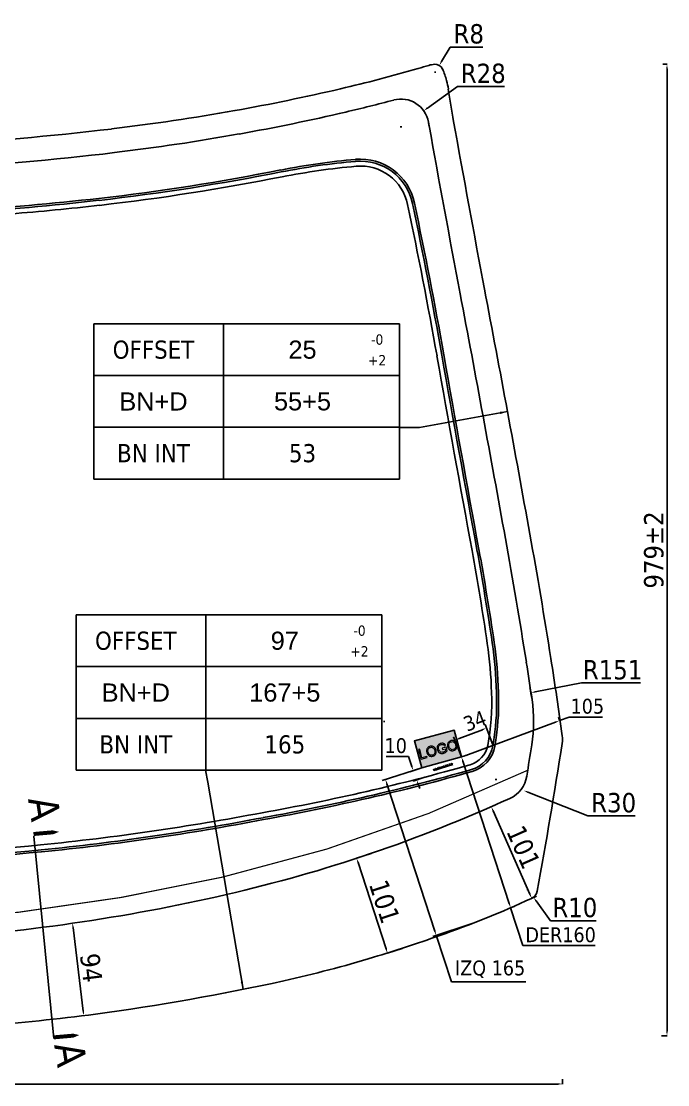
# Model space of a CAD drawing. Header units: millimetres. Extents: x 25 to 16470, y 343 to 6096.
# Drawn here: x 15759 to 16410, y 983 to 2054 of the extents above; entities that cross this region are included whole.
import ezdxf
from ezdxf.enums import TextEntityAlignment as Align

# ---------------------------------------------------------------- set-up
doc = ezdxf.new("R2010")
doc.units = ezdxf.units.MM
doc.layers.add('DIM10', color=7, linetype='Continuous')
doc.styles.add('1', font='tahoma.ttf')
doc.styles.add('TECHNIC', font='tahoma.ttf')
doc.styles.add('USER1', font='arial.ttf', dxfattribs={"width": 0.75})
doc.dimstyles.new('DIM10', dxfattribs={"dimscale": 7.5, "dimtxt": 2.5, "dimasz": 1, "dimexe": 0, "dimexo": 0, "dimgap": 0.4, "dimtad": 1, "dimtoh": 1, "dimdec": 0, "dimzin": 0, "dimdsep": 46, "dimtxsty": 'TECHNIC', "dimcen": 0.1, "dimdle": 1.25, "dimclre": 7, "dimclrt": 7, "dimazin": 0, "dimtfac": 2, "dimtdec": 0, "dimtofl": 0, "dimtmove": 0, "dimatfit": 3, "dimfxl": 1, "dimtvp": 1.5, "dimtolj": 1, "dimtzin": 0, "dimarcsym": 0})

# ---------------------------------------------------------------- blocks, each defined once
blk = doc.blocks.new('*D203')
at = {"layer": 'Defpoints', "color": 0, "transparency": 16777216}
for p in [(16404.6, 2010.7), (16408.9, 2010.7), (16403.5, 1032.2)]:
    blk.add_point(p, dxfattribs=at)
at = {"layer": 'DIM10', "color": 7, "lineweight": -2, "transparency": 16777216}
for p, q in [((16404.6, 2010.7), (16408.9, 2010.7)), ((16403.5, 1032.2), (16408.9, 1032.2))]:
    blk.add_line(p, q, dxfattribs=at)
at = {"layer": 'DIM10', "color": 0, "lineweight": -2, "transparency": 16777216}
blk.add_line((16408.9, 1036.7), (16408.9, 2006.2), dxfattribs=at)
at = {"layer": 'DIM10', "color": 0, "transparency": 16777216}
for points in [[(16408.1, 2006.2), (16409.6, 2006.2), (16408.9, 2010.7)], [(16408.1, 1036.7), (16409.6, 1036.7), (16408.9, 1032.2)]]:
    blk.add_solid(points, dxfattribs=at)
at = {"layer": 'DIM10', "color": 7, "transparency": 16777216, "insert": (16395.7, 1521.5), "char_height": 19.5, "attachment_point": 5, "rotation": 90, "style": 'TECHNIC'}
blk.add_mtext('\\A1;979±2', dxfattribs=at)
blk = doc.blocks.new('*D204')
at = {"layer": 'Defpoints', "color": 0, "transparency": 16777216}
for p in [(14660.2, 988.7), (16303.7, 988.5), (16303.7, 983.6)]:
    blk.add_point(p, dxfattribs=at)
at = {"layer": 'DIM10', "color": 7, "lineweight": -2, "transparency": 16777216}
for p, q in [((14660.2, 988.7), (14660.2, 983.6)), ((16303.7, 988.5), (16303.7, 983.6))]:
    blk.add_line(p, q, dxfattribs=at)
at = {"layer": 'DIM10', "color": 0, "lineweight": -2, "transparency": 16777216}
blk.add_line((14664.7, 983.6), (16299.2, 983.6), dxfattribs=at)
at = {"layer": 'DIM10', "color": 0, "transparency": 16777216}
for points in [[(14664.7, 984.4), (14664.7, 982.9), (14660.2, 983.6)], [(16299.2, 984.4), (16299.2, 982.9), (16303.7, 983.6)]]:
    blk.add_solid(points, dxfattribs=at)
at = {"layer": 'DIM10', "color": 7, "transparency": 16777216, "insert": (15481.9, 996.8), "char_height": 19.5, "attachment_point": 5, "style": 'TECHNIC'}
blk.add_mtext('\\A1;1643±2', dxfattribs=at)
blk = doc.blocks.new('*D206')
at = {"layer": 'Defpoints', "color": 0, "transparency": 16777216}
for p in [(15810.4, 1145.6), (15821.7, 1052.4), (15821.7, 1052.4)]:
    blk.add_point(p, dxfattribs=at)
at = {"layer": 'DIM10', "color": 0, "lineweight": -2, "transparency": 16777216}
blk.add_line((15811, 1141.1), (15821.1, 1056.9), dxfattribs=at)
at = {"layer": 'DIM10', "color": 0, "transparency": 16777216}
for points in [[(15811.7, 1141.2), (15810.2, 1141), (15810.4, 1145.6)], [(15821.9, 1057), (15820.4, 1056.8), (15821.7, 1052.4)]]:
    blk.add_solid(points, dxfattribs=at)
at = {"layer": 'DIM10', "color": 7, "transparency": 16777216, "insert": (15829.1, 1100.6), "char_height": 19.5, "attachment_point": 5, "rotation": 276.882, "style": 'TECHNIC'}
blk.add_mtext('\\A1;94', dxfattribs=at)
blk = doc.blocks.new('*D207')
at = {"layer": 'Defpoints', "color": 0, "transparency": 16777216}
for p in [(16111.2, 1215.9), (16127.5, 1115.4), (16142.3, 1120.2)]:
    blk.add_point(p, dxfattribs=at)
at = {"layer": 'DIM10', "color": 7, "lineweight": -2, "transparency": 16777216}
for p, q in [((16111.2, 1215.9), (16096.4, 1211.1)), ((16142.3, 1120.2), (16127.5, 1115.4))]:
    blk.add_line(p, q, dxfattribs=at)
at = {"layer": 'DIM10', "color": 0, "lineweight": -2, "transparency": 16777216}
blk.add_line((16097.8, 1206.8), (16126.1, 1119.7), dxfattribs=at)
at = {"layer": 'DIM10', "color": 0, "transparency": 16777216}
for points in [[(16098.5, 1207), (16097.1, 1206.5), (16096.4, 1211.1)], [(16126.8, 1119.9), (16125.4, 1119.5), (16127.5, 1115.4)]]:
    blk.add_solid(points, dxfattribs=at)
at = {"layer": 'DIM10', "color": 7, "transparency": 16777216, "insert": (16124.4, 1167.3), "char_height": 19.5, "attachment_point": 5, "rotation": 288.0076, "style": 'TECHNIC'}
blk.add_mtext('\\A1;101', dxfattribs=at)
blk = doc.blocks.new('*D208')
at = {"layer": 'Defpoints', "color": 0, "transparency": 16777216}
for p in [(16232, 1262.9), (16232, 1262.9), (16272.6, 1170.6)]:
    blk.add_point(p, dxfattribs=at)
at = {"layer": 'DIM10', "color": 7, "lineweight": -2, "transparency": 16777216}
for p, q in [((16232, 1262.9), (16236.8, 1265)), ((16272.6, 1170.6), (16277.4, 1172.8))]:
    blk.add_line(p, q, dxfattribs=at)
at = {"layer": 'DIM10', "color": 0, "lineweight": -2, "transparency": 16777216}
blk.add_line((16270.8, 1174.8), (16233.8, 1258.8), dxfattribs=at)
at = {"layer": 'DIM10', "color": 0, "transparency": 16777216}
for points in [[(16234.5, 1259.1), (16233.1, 1258.5), (16232, 1262.9)], [(16271.5, 1175.1), (16270.1, 1174.5), (16272.6, 1170.6)]]:
    blk.add_solid(points, dxfattribs=at)
at = {"layer": 'DIM10', "color": 7, "transparency": 16777216, "insert": (16264.3, 1222.1), "char_height": 19.5, "attachment_point": 5, "rotation": 293.7876, "style": 'TECHNIC'}
blk.add_mtext('\\A1;101', dxfattribs=at)
blk = doc.blocks.new('IF-TECNICA')
for p, q in [((0, 0), (50.57, 0)), ((0, 0), (0, -17.14)), ((21.43, 0), (21.43, -17.14)), ((50.57, 0), (50.57, -17.14)), ((0, -8.57), (50.57, -8.57)), ((0, -17.14), (50.57, -17.14))]:
    blk.add_line(p, q)
at = {"style": 'TECHNIC'}
for s, height, p in [('-0', 1.714, (46.88, -2.62)), ('OFFSET', 3, (9.87, -4.29)), ('+2', 1.714, (46.88, -6.03))]:
    blk.add_text(s, height=height, dxfattribs=at).set_placement(p, align=Align.MIDDLE)
for tag, p in [('OFFSET', (34.52, -4.29)), ('BN+D', (9.87, -12.86)), ('BN+D', (34.52, -12.86))]:
    blk.add_attdef(tag, text='', height=3, dxfattribs=at).set_placement(p, align=Align.MIDDLE)
blk = doc.blocks.new('*D224')
at = {"layer": 'Defpoints', "color": 0, "transparency": 16777216}
for p in [(16268.4, 1179.7), (16274.4, 1171.7)]:
    blk.add_point(p, dxfattribs=at)
at = {"layer": 'DIM10', "color": 7, "lineweight": -2, "transparency": 16777216}
for p, q in [((16267.7, 1179.7), (16269.2, 1179.7)), ((16268.4, 1179), (16268.4, 1180.5))]:
    blk.add_line(p, q, dxfattribs=at)
at = {"layer": 'DIM10', "color": 0, "lineweight": -2, "transparency": 16777216}
for p, q in [((16291.7, 1148), (16277, 1168)), ((16337.5, 1148), (16291.7, 1148))]:
    blk.add_line(p, q, dxfattribs=at)
at = {"layer": 'DIM10', "color": 0, "transparency": 16777216}
blk.add_solid([(16277.6, 1168.5), (16276.4, 1167.6), (16274.4, 1171.7)], dxfattribs=at)
at = {"layer": 'DIM10', "color": 7, "transparency": 16777216, "insert": (16316.1, 1161.2), "char_height": 19.5, "attachment_point": 5, "style": 'TECHNIC'}
blk.add_mtext('\\A1;R10', dxfattribs=at)
blk = doc.blocks.new('*D225')
at = {"layer": 'Defpoints', "color": 0, "transparency": 16777216}
for p in [(16179.6, 2009.6), (16175.5, 2002.7)]:
    blk.add_point(p, dxfattribs=at)
at = {"layer": 'DIM10', "color": 0, "lineweight": -2, "transparency": 16777216}
for p, q in [((16190.6, 2028), (16181.9, 2013.5)), ((16223.4, 2028), (16190.6, 2028))]:
    blk.add_line(p, q, dxfattribs=at)
at = {"layer": 'DIM10', "color": 7, "lineweight": -2, "transparency": 16777216}
for p, q in [((16175.5, 2002), (16175.5, 2003.5)), ((16174.7, 2002.7), (16176.2, 2002.7))]:
    blk.add_line(p, q, dxfattribs=at)
at = {"layer": 'DIM10', "color": 0, "transparency": 16777216}
blk.add_solid([(16181.3, 2013.8), (16182.6, 2013.1), (16179.6, 2009.6)], dxfattribs=at)
at = {"layer": 'DIM10', "color": 7, "transparency": 16777216, "insert": (16209.3, 2041.2), "char_height": 19.5, "attachment_point": 5, "style": 'TECHNIC'}
blk.add_mtext('\\A1;R8', dxfattribs=at)
blk = doc.blocks.new('*D213')
at = {"layer": 'Defpoints', "color": 0, "transparency": 16777216}
for p in [(16163.9, 1963.9), (16141.1, 1947.7)]:
    blk.add_point(p, dxfattribs=at)
at = {"layer": 'DIM10', "color": 0, "lineweight": -2, "transparency": 16777216}
for p, q in [((16197.9, 1988.2), (16167.6, 1966.6)), ((16245.4, 1988.2), (16197.9, 1988.2))]:
    blk.add_line(p, q, dxfattribs=at)
at = {"layer": 'DIM10', "color": 7, "lineweight": -2, "transparency": 16777216}
for p, q in [((16140.4, 1947.7), (16141.9, 1947.7)), ((16141.1, 1946.9), (16141.1, 1948.4))]:
    blk.add_line(p, q, dxfattribs=at)
at = {"layer": 'DIM10', "color": 0, "transparency": 16777216}
blk.add_solid([(16167.1, 1967.2), (16168, 1965.9), (16163.9, 1963.9)], dxfattribs=at)
at = {"layer": 'DIM10', "color": 7, "transparency": 16777216, "insert": (16223.9, 2001.4), "char_height": 19.5, "attachment_point": 5, "style": 'TECHNIC'}
blk.add_mtext('\\A1;R28', dxfattribs=at)
blk = doc.blocks.new('*D214')
at = {"layer": 'Defpoints', "color": 0, "transparency": 16777216}
for p in [(16236.7, 1290.2), (16264.6, 1279.2)]:
    blk.add_point(p, dxfattribs=at)
at = {"layer": 'DIM10', "color": 7, "lineweight": -2, "transparency": 16777216}
for p, q in [((16236, 1290.2), (16237.5, 1290.2)), ((16236.7, 1289.5), (16236.7, 1291))]:
    blk.add_line(p, q, dxfattribs=at)
at = {"layer": 'DIM10', "color": 0, "lineweight": -2, "transparency": 16777216}
for p, q in [((16329.3, 1253.7), (16268.8, 1277.6)), ((16376.7, 1253.7), (16329.3, 1253.7))]:
    blk.add_line(p, q, dxfattribs=at)
at = {"layer": 'DIM10', "color": 0, "transparency": 16777216}
blk.add_solid([(16269.1, 1278.3), (16268.5, 1276.9), (16264.6, 1279.2)], dxfattribs=at)
at = {"layer": 'DIM10', "color": 7, "transparency": 16777216, "insert": (16355.2, 1266.8), "char_height": 19.5, "attachment_point": 5, "style": 'TECHNIC'}
blk.add_mtext('\\A1;R30', dxfattribs=at)
blk = doc.blocks.new('*D217')
at = {"layer": 'Defpoints', "color": 0, "transparency": 16777216}
for p in [(16161.9, 1302.2), (16212.9, 1145.3), (16176.5, 1133.5)]:
    blk.add_point(p, dxfattribs=at)
at = {"layer": 'DIM10', "color": 7, "lineweight": -2, "transparency": 16777216}
for p, q in [((16161.9, 1302.2), (16122, 1289.2)), ((16212.9, 1145.3), (16173, 1132.3))]:
    blk.add_line(p, q, dxfattribs=at)
at = {"layer": 'DIM10', "color": 0, "lineweight": -2, "transparency": 16777216}
for p, q in [((16126.9, 1286.1), (16175.1, 1137.7)), ((16176.5, 1133.5), (16191.8, 1086.6)), ((16191.8, 1086.6), (16266.8, 1086.6))]:
    blk.add_line(p, q, dxfattribs=at)
at = {"layer": 'DIM10', "color": 0, "transparency": 16777216}
for points in [[(16127.6, 1286.3), (16126.2, 1285.8), (16125.5, 1290.3)], [(16175.9, 1138), (16174.4, 1137.5), (16176.5, 1133.5)]]:
    blk.add_solid(points, dxfattribs=at)
at = {"layer": 'DIM10', "color": 7, "transparency": 16777216, "insert": (16230.8, 1099.2), "char_height": 15, "attachment_point": 5, "style": 'TECHNIC'}
blk.add_mtext('\\A1;IZQ 165', dxfattribs=at)
blk = doc.blocks.new('*D218')
at = {"layer": 'Defpoints', "color": 0, "transparency": 16777216}
for p in [(16202, 1313), (16251.4, 1161.2), (16251.4, 1161.1)]:
    blk.add_point(p, dxfattribs=at)
at = {"layer": 'DIM10', "color": 7, "lineweight": -2, "transparency": 16777216}
for p, q in [((16202, 1313), (16205.5, 1314.2)), ((16251.4, 1161.1), (16255, 1162.3))]:
    blk.add_line(p, q, dxfattribs=at)
at = {"layer": 'DIM10', "color": 0, "lineweight": -2, "transparency": 16777216}
for p, q in [((16203.4, 1308.7), (16250, 1165.4)), ((16251.4, 1161.2), (16263.9, 1123)), ((16263.9, 1123), (16336.7, 1123))]:
    blk.add_line(p, q, dxfattribs=at)
at = {"layer": 'DIM10', "color": 0, "transparency": 16777216}
for points in [[(16204.1, 1309), (16202.7, 1308.5), (16202, 1313)], [(16250.8, 1165.7), (16249.3, 1165.2), (16251.4, 1161.2)]]:
    blk.add_solid(points, dxfattribs=at)
at = {"layer": 'DIM10', "color": 7, "transparency": 16777216, "insert": (16301.8, 1133.8), "char_height": 15, "attachment_point": 5, "style": 'TECHNIC'}
blk.add_mtext('\\A1;DER160', dxfattribs=at)
blk = doc.blocks.new('*D221')
at = {"layer": 'Defpoints', "color": 0, "transparency": 16777216}
for p in [(16271.8, 1377.7), (16124.1, 1348.7)]:
    blk.add_point(p, dxfattribs=at)
at = {"layer": 'DIM10', "color": 0, "lineweight": -2, "transparency": 16777216}
for p, q in [((16322.8, 1387.7), (16276.2, 1378.6)), ((16382.3, 1387.7), (16322.8, 1387.7))]:
    blk.add_line(p, q, dxfattribs=at)
at = {"layer": 'DIM10', "color": 7, "lineweight": -2, "transparency": 16777216}
for p, q in [((16123.3, 1348.7), (16124.8, 1348.7)), ((16124.1, 1348), (16124.1, 1349.5))]:
    blk.add_line(p, q, dxfattribs=at)
blk.add_arc((16124.1, 1348.7), 150.5, 8.433, 13.0919, dxfattribs=at)
at = {"layer": 'DIM10', "color": 0, "transparency": 16777216}
blk.add_solid([(16276.1, 1379.3), (16276.3, 1377.8), (16271.8, 1377.7)], dxfattribs=at)
at = {"layer": 'DIM10', "color": 7, "transparency": 16777216, "insert": (16354.1, 1400.7), "char_height": 19.5, "attachment_point": 5, "style": 'TECHNIC'}
blk.add_mtext('\\A1;R151', dxfattribs=at)
blk = doc.blocks.new('LOGO PLANO')
h = blk.add_hatch(color=256)
h.dxf.hatch_style = 1
h.paths.add_polyline_path([(41.5, 0), (0, 0), (0, 27.9), (41.5, 27.9)])
h.paths.add_polyline_path([(25, 9.4), (24.7, 9.4), (24.2, 9.5), (23.6, 9.6), (23.1, 9.9), (22.9, 10), (22.4, 10.3), (22.1, 10.7), (21.8, 11.2), (21.8, 11.2), (21.6, 11.7), (21.3, 12.8), (21.3, 13.4), (21.3, 13.8), (21.4, 14.4), (21.5, 14.9), (21.7, 15.4), (21.7, 15.5), (22, 16), (22.3, 16.4), (22.4, 16.6), (22.9, 16.9), (23.4, 17.2), (23.8, 17.3), (24.4, 17.4), (25, 17.4), (25.3, 17.4), (25.8, 17.3), (26.3, 17.2), (26.4, 17.1), (26.9, 16.8), (27.3, 16.5), (27.4, 16.3), (27.6, 15.9), (27.8, 15.3), (29, 15.6), (29, 15.7), (28.8, 16.3), (28.6, 16.8), (28.3, 17.2), (28.3, 17.3), (27.9, 17.6), (27.4, 18), (26.9, 18.2), (26.6, 18.3), (26.1, 18.5), (25.5, 18.5), (25, 18.6), (24.4, 18.5), (23.8, 18.5), (23.3, 18.3), (22.8, 18.2), (22.3, 18), (22, 17.7), (21.6, 17.4), (21.2, 17), (20.8, 16.6), (20.6, 16.1), (20.6, 16.1), (20.3, 15.5), (20.2, 15), (20.1, 14.5), (20, 13.9), (20, 13.3), (20, 12.8), (20.1, 12.2), (20.2, 11.7), (20.3, 11.2), (20.6, 10.7), (20.8, 10.3), (21.1, 9.9), (21.5, 9.5), (21.9, 9.1), (22.4, 8.9), (22.9, 8.6), (23.4, 8.5), (23.9, 8.3), (24.5, 8.2), (25.1, 8.2), (25.5, 8.2), (26.1, 8.3), (26.6, 8.4), (27.2, 8.6), (27.3, 8.6), (27.8, 8.9), (28.2, 9.1), (28.7, 9.4), (29.2, 9.8), (29.2, 13.5), (25, 13.5), (25, 12.3), (27.9, 12.3), (27.9, 10.5), (27.7, 10.3), (27.2, 10), (26.7, 9.8), (26.6, 9.7), (26.1, 9.6), (25.5, 9.4)], flags=16)
h.paths.add_polyline_path([(2.9, 18.4), (1.6, 18.4), (1.6, 8.4), (7.9, 8.4), (7.9, 9.6), (2.9, 9.6)], flags=16)
h.paths.add_polyline_path([(38.7, 9.3), (39, 9.7), (39.4, 10.2), (39.7, 10.7), (39.7, 10.7), (39.9, 11.2), (40.1, 11.7), (40.2, 12.2), (40.3, 12.8), (40.3, 13.4), (40.3, 13.9), (40.2, 14.5), (40.1, 15.1), (39.9, 15.6), (39.7, 16.1), (39.6, 16.3), (39.2, 16.8), (38.9, 17.2), (38.5, 17.6), (38, 17.9), (37.7, 18.1), (37.2, 18.3), (36.6, 18.5), (36.1, 18.5), (35.5, 18.6), (34.9, 18.5), (34.4, 18.5), (33.9, 18.3), (33.4, 18.1), (32.9, 17.9), (32.5, 17.5), (31.8, 16.9), (31.6, 16.5), (31.3, 16), (31.1, 15.6), (30.9, 15), (30.8, 14.5), (30.8, 13.9), (30.7, 13.3), (30.7, 12.9), (30.8, 12.4), (30.9, 11.8), (31.1, 11.3), (31.3, 10.8), (31.5, 10.5), (31.8, 10), (32.1, 9.6), (32.5, 9.2), (33, 8.9), (33.4, 8.7), (33.9, 8.5), (34.4, 8.3), (34.9, 8.3), (35.5, 8.2), (35.8, 8.2), (36.4, 8.3), (36.9, 8.4), (37.4, 8.6), (37.9, 8.8), (38.2, 9)], flags=16)
h.paths.add_polyline_path([(13.8, 17.4), (14, 17.4), (14.6, 17.3), (15.1, 17.2), (15.6, 16.9), (15.8, 16.8), (16.2, 16.5), (16.5, 16), (16.8, 15.5), (17, 15.1), (17.1, 14.6), (17.2, 14), (17.2, 13.4), (17.2, 12.9), (17.1, 12.3), (17, 11.7), (16.8, 11.2), (16.6, 10.8), (16.3, 10.4), (16.2, 10.4), (15.8, 10), (15.4, 9.7), (14.9, 9.5), (13.8, 9.4), (13.2, 9.4), (12.7, 9.5), (12.2, 9.7), (11.8, 10), (11.4, 10.4), (11.2, 10.6), (10.9, 11.1), (10.7, 11.5), (10.5, 12), (10.4, 12.6), (10.4, 13.2), (10.4, 13.5), (10.4, 14.1), (10.5, 14.7), (10.7, 15.3), (10.9, 15.7), (11.1, 16.1), (11.4, 16.5), (11.8, 16.8), (12.2, 17.1), (12.7, 17.3), (13.3, 17.4)], flags=0)
h.paths.add_polyline_path([(17, 9.3), (17.3, 9.7), (17.7, 10.2), (18, 10.7), (18, 10.7), (18.2, 11.2), (18.4, 11.7), (18.5, 12.2), (18.6, 12.8), (18.6, 13.4), (18.6, 13.9), (18.5, 14.5), (18.4, 15.1), (18.2, 15.6), (18, 16.1), (17.9, 16.3), (17.5, 16.8), (17.2, 17.2), (16.8, 17.6), (16.3, 17.9), (16, 18.1), (15.5, 18.3), (14.9, 18.5), (14.4, 18.5), (13.8, 18.6), (13.2, 18.5), (12.7, 18.5), (12.2, 18.3), (11.7, 18.1), (11.2, 17.9), (10.8, 17.5), (10.1, 16.9), (9.8, 16.5), (9.6, 16), (9.4, 15.6), (9.2, 15), (9.1, 14.5), (9.1, 13.9), (9, 13.3), (9, 12.9), (9.1, 12.4), (9.2, 11.8), (9.4, 11.3), (9.6, 10.8), (9.8, 10.5), (10.1, 10), (10.4, 9.6), (10.8, 9.2), (11.3, 8.9), (11.7, 8.7), (12.2, 8.5), (12.7, 8.3), (13.2, 8.3), (13.8, 8.2), (14.1, 8.2), (14.7, 8.3), (15.2, 8.4), (15.7, 8.6), (16.2, 8.8), (16.5, 9)], flags=16)
h = blk.add_hatch(color=256)
h.dxf.hatch_style = 1
h.paths.add_polyline_path([(35.5, 17.4), (35.7, 17.4), (36.3, 17.3), (36.8, 17.2), (37.3, 16.9), (37.5, 16.8), (37.9, 16.5), (38.2, 16), (38.5, 15.5), (38.7, 15.1), (38.8, 14.6), (38.9, 14), (38.9, 13.4), (38.9, 12.9), (38.8, 12.3), (38.7, 11.7), (38.5, 11.2), (38.3, 10.8), (38, 10.4), (37.9, 10.4), (37.5, 10), (37.1, 9.7), (36.6, 9.5), (35.5, 9.4), (34.9, 9.4), (34.4, 9.5), (33.9, 9.7), (33.5, 10), (33.1, 10.4), (32.9, 10.6), (32.6, 11.1), (32.4, 11.5), (32.2, 12), (32.1, 12.6), (32.1, 13.2), (32.1, 13.5), (32.1, 14.1), (32.2, 14.7), (32.4, 15.3), (32.6, 15.7), (32.8, 16.1), (33.1, 16.5), (33.5, 16.8), (33.9, 17.1), (34.4, 17.3), (35, 17.4)])
h.paths.add_polyline_path([(13.8, 17.4), (14, 17.4), (14.6, 17.3), (15.1, 17.2), (15.6, 16.9), (15.8, 16.8), (16.2, 16.5), (16.5, 16), (16.8, 15.5), (17, 15.1), (17.1, 14.6), (17.2, 14), (17.2, 13.4), (17.2, 12.9), (17.1, 12.3), (17, 11.7), (16.8, 11.2), (16.6, 10.8), (16.3, 10.4), (16.2, 10.4), (15.8, 10), (15.4, 9.7), (14.9, 9.5), (13.8, 9.4), (13.2, 9.4), (12.7, 9.5), (12.2, 9.7), (11.8, 10), (11.4, 10.4), (11.2, 10.6), (10.9, 11.1), (10.7, 11.5), (10.5, 12), (10.4, 12.6), (10.4, 13.2), (10.4, 13.5), (10.4, 14.1), (10.5, 14.7), (10.7, 15.3), (10.9, 15.7), (11.1, 16.1), (11.4, 16.5), (11.8, 16.8), (12.2, 17.1), (12.7, 17.3), (13.3, 17.4)])
blk.add_lwpolyline([(41.5, 0), (0, 0), (0, 27.9), (41.5, 27.9)], close=True)
at = {"lineweight": 0}
for points in [[(2.9, 18.4), (1.6, 18.4), (1.6, 8.4), (7.9, 8.4), (7.9, 9.6), (2.9, 9.6)], [(17, 9.3), (17.3, 9.7), (17.7, 10.2), (18, 10.7), (18, 10.7), (18.2, 11.2), (18.4, 11.7), (18.5, 12.2), (18.6, 12.8), (18.6, 13.4), (18.6, 13.9), (18.5, 14.5), (18.4, 15.1), (18.2, 15.6), (18, 16.1), (17.9, 16.3), (17.5, 16.8), (17.2, 17.2), (16.8, 17.6), (16.3, 17.9), (16, 18.1), (15.5, 18.3), (14.9, 18.5), (14.4, 18.5), (13.8, 18.6), (13.2, 18.5), (12.7, 18.5), (12.2, 18.3), (11.7, 18.1), (11.2, 17.9), (10.8, 17.5), (10.1, 16.9), (9.8, 16.5), (9.6, 16), (9.4, 15.6), (9.2, 15), (9.1, 14.5), (9.1, 13.9), (9, 13.3), (9, 12.9), (9.1, 12.4), (9.2, 11.8), (9.4, 11.3), (9.6, 10.8), (9.8, 10.5), (10.1, 10), (10.4, 9.6), (10.8, 9.2), (11.3, 8.9), (11.7, 8.7), (12.2, 8.5), (12.7, 8.3), (13.2, 8.3), (13.8, 8.2), (14.1, 8.2), (14.7, 8.3), (15.2, 8.4), (15.7, 8.6), (16.2, 8.8), (16.5, 9)], [(13.8, 17.4), (14, 17.4), (14.6, 17.3), (15.1, 17.2), (15.6, 16.9), (15.8, 16.8), (16.2, 16.5), (16.5, 16), (16.8, 15.5), (17, 15.1), (17.1, 14.6), (17.2, 14), (17.2, 13.4), (17.2, 12.9), (17.1, 12.3), (17, 11.7), (16.8, 11.2), (16.6, 10.8), (16.3, 10.4), (16.2, 10.4), (15.8, 10), (15.4, 9.7), (14.9, 9.5), (13.8, 9.4), (13.2, 9.4), (12.7, 9.5), (12.2, 9.7), (11.8, 10), (11.4, 10.4), (11.2, 10.6), (10.9, 11.1), (10.7, 11.5), (10.5, 12), (10.4, 12.6), (10.4, 13.2), (10.4, 13.5), (10.4, 14.1), (10.5, 14.7), (10.7, 15.3), (10.9, 15.7), (11.1, 16.1), (11.4, 16.5), (11.8, 16.8), (12.2, 17.1), (12.7, 17.3), (13.3, 17.4)], [(25, 9.4), (24.7, 9.4), (24.2, 9.5), (23.6, 9.6), (23.1, 9.9), (22.9, 10), (22.4, 10.3), (22.1, 10.7), (21.8, 11.2), (21.8, 11.2), (21.6, 11.7), (21.3, 12.8), (21.3, 13.4), (21.3, 13.8), (21.4, 14.4), (21.5, 14.9), (21.7, 15.4), (21.7, 15.5), (22, 16), (22.3, 16.4), (22.4, 16.6), (22.9, 16.9), (23.4, 17.2), (23.8, 17.3), (24.4, 17.4), (25, 17.4), (25.3, 17.4), (25.8, 17.3), (26.3, 17.2), (26.4, 17.1), (26.9, 16.8), (27.3, 16.5), (27.4, 16.3), (27.6, 15.9), (27.8, 15.3), (29, 15.6), (29, 15.7), (28.8, 16.3), (28.6, 16.8), (28.3, 17.2), (28.3, 17.3), (27.9, 17.6), (27.4, 18), (26.9, 18.2), (26.6, 18.3), (26.1, 18.5), (25.5, 18.5), (25, 18.6), (24.4, 18.5), (23.8, 18.5), (23.3, 18.3), (22.8, 18.2), (22.3, 18), (22, 17.7), (21.6, 17.4), (21.2, 17), (20.8, 16.6), (20.6, 16.1), (20.6, 16.1), (20.3, 15.5), (20.2, 15), (20.1, 14.5), (20, 13.9), (20, 13.3), (20, 12.8), (20.1, 12.2), (20.2, 11.7), (20.3, 11.2), (20.6, 10.7), (20.8, 10.3), (21.1, 9.9), (21.5, 9.5), (21.9, 9.1), (22.4, 8.9), (22.9, 8.6), (23.4, 8.5), (23.9, 8.3), (24.5, 8.2), (25.1, 8.2), (25.5, 8.2), (26.1, 8.3), (26.6, 8.4), (27.2, 8.6), (27.3, 8.6), (27.8, 8.9), (28.2, 9.1), (28.7, 9.4), (29.2, 9.8), (29.2, 13.5), (25, 13.5), (25, 12.3), (27.9, 12.3), (27.9, 10.5), (27.7, 10.3), (27.2, 10), (26.7, 9.8), (26.6, 9.7), (26.1, 9.6), (25.5, 9.4)], [(38.7, 9.3), (39, 9.7), (39.4, 10.2), (39.7, 10.7), (39.7, 10.7), (39.9, 11.2), (40.1, 11.7), (40.2, 12.2), (40.3, 12.8), (40.3, 13.4), (40.3, 13.9), (40.2, 14.5), (40.1, 15.1), (39.9, 15.6), (39.7, 16.1), (39.6, 16.3), (39.2, 16.8), (38.9, 17.2), (38.5, 17.6), (38, 17.9), (37.7, 18.1), (37.2, 18.3), (36.6, 18.5), (36.1, 18.5), (35.5, 18.6), (34.9, 18.5), (34.4, 18.5), (33.9, 18.3), (33.4, 18.1), (32.9, 17.9), (32.5, 17.5), (31.8, 16.9), (31.6, 16.5), (31.3, 16), (31.1, 15.6), (30.9, 15), (30.8, 14.5), (30.8, 13.9), (30.7, 13.3), (30.7, 12.9), (30.8, 12.4), (30.9, 11.8), (31.1, 11.3), (31.3, 10.8), (31.5, 10.5), (31.8, 10), (32.1, 9.6), (32.5, 9.2), (33, 8.9), (33.4, 8.7), (33.9, 8.5), (34.4, 8.3), (34.9, 8.3), (35.5, 8.2), (35.8, 8.2), (36.4, 8.3), (36.9, 8.4), (37.4, 8.6), (37.9, 8.8), (38.2, 9)], [(35.5, 17.4), (35.7, 17.4), (36.3, 17.3), (36.8, 17.2), (37.3, 16.9), (37.5, 16.8), (37.9, 16.5), (38.2, 16), (38.5, 15.5), (38.7, 15.1), (38.8, 14.6), (38.9, 14), (38.9, 13.4), (38.9, 12.9), (38.8, 12.3), (38.7, 11.7), (38.5, 11.2), (38.3, 10.8), (38, 10.4), (37.9, 10.4), (37.5, 10), (37.1, 9.7), (36.6, 9.5), (35.5, 9.4), (34.9, 9.4), (34.4, 9.5), (33.9, 9.7), (33.5, 10), (33.1, 10.4), (32.9, 10.6), (32.6, 11.1), (32.4, 11.5), (32.2, 12), (32.1, 12.6), (32.1, 13.2), (32.1, 13.5), (32.1, 14.1), (32.2, 14.7), (32.4, 15.3), (32.6, 15.7), (32.8, 16.1), (33.1, 16.5), (33.5, 16.8), (33.9, 17.1), (34.4, 17.3), (35, 17.4)]]:
    blk.add_lwpolyline(points, close=True, dxfattribs=at)
blk.add_lwpolyline([(25, 17.4), (25.3, 17.4), (25.8, 17.3), (26.3, 17.2), (26.4, 17.1), (26.9, 16.8), (27.3, 16.5), (27.4, 16.3), (27.6, 15.9), (27.8, 15.3), (29, 15.6), (29, 15.7), (28.8, 16.3), (28.6, 16.8), (28.3, 17.2), (28.3, 17.3), (27.9, 17.6)], dxfattribs=at)
blk = doc.blocks.new('*D222')
at = {"layer": 'Defpoints', "color": 0, "transparency": 16777216}
for p in [(16153.5, 1299.2), (16161.9, 1302.2), (16165.2, 1292.8)]:
    blk.add_point(p, dxfattribs=at)
at = {"layer": 'DIM10', "color": 0, "lineweight": -2, "transparency": 16777216}
for p, q in [((16148.5, 1313.5), (16126.1, 1313.5)), ((16152, 1303.4), (16148.5, 1313.5)), ((16158.4, 1285.5), (16159.9, 1281.3))]:
    blk.add_line(p, q, dxfattribs=at)
at = {"layer": 'DIM10', "color": 7, "lineweight": -2, "transparency": 16777216}
for p, q in [((16161.9, 1302.2), (16150, 1297.9)), ((16165.2, 1292.8), (16153.3, 1288.5))]:
    blk.add_line(p, q, dxfattribs=at)
at = {"layer": 'DIM10', "color": 0, "transparency": 16777216}
for points in [[(16152.7, 1303.7), (16151.3, 1303.2), (16153.5, 1299.2)], [(16159.1, 1285.8), (16157.7, 1285.3), (16156.9, 1289.8)]]:
    blk.add_solid(points, dxfattribs=at)
at = {"layer": 'DIM10', "color": 7, "transparency": 16777216, "insert": (16135.8, 1324.3), "char_height": 15, "attachment_point": 5, "style": 'TECHNIC'}
blk.add_mtext('\\A1;10', dxfattribs=at)
blk = doc.blocks.new('*D226')
at = {"layer": 'Defpoints', "color": 0, "transparency": 16777216}
for p in [(16227.2, 1342.2), (16233.7, 1325.3), (16202, 1313)]:
    blk.add_point(p, dxfattribs=at)
at = {"layer": 'DIM10', "color": 0, "lineweight": -2, "transparency": 16777216}
blk.add_line((16199.6, 1331.5), (16223, 1340.5), dxfattribs=at)
at = {"layer": 'DIM10', "color": 7, "lineweight": -2, "transparency": 16777216}
for p, q in [((16233.7, 1325.3), (16225.8, 1345.7)), ((16202, 1313), (16194.1, 1333.3))]:
    blk.add_line(p, q, dxfattribs=at)
at = {"layer": 'DIM10', "color": 0, "transparency": 16777216}
for points in [[(16222.7, 1341.2), (16223.3, 1339.8), (16227.2, 1342.2)], [(16199.4, 1332.2), (16199.9, 1330.8), (16195.4, 1329.9)]]:
    blk.add_solid(points, dxfattribs=at)
at = {"layer": 'DIM10', "color": 7, "transparency": 16777216, "insert": (16215.4, 1349.2), "char_height": 15, "attachment_point": 5, "rotation": 21.2245, "style": 'TECHNIC'}
blk.add_mtext('\\A1;34', dxfattribs=at)
blk = doc.blocks.new('*D227')
at = {"layer": 'Defpoints', "color": 0, "transparency": 16777216}
for p in [(16300.8, 1349.6), (16300.8, 1349.6), (16202, 1313)]:
    blk.add_point(p, dxfattribs=at)
at = {"layer": 'DIM10', "color": 7, "lineweight": -2, "transparency": 16777216}
for p, q in [((16300.8, 1349.6), (16299.5, 1353.2)), ((16202, 1313), (16200.7, 1316.5))]:
    blk.add_line(p, q, dxfattribs=at)
at = {"layer": 'DIM10', "color": 0, "lineweight": -2, "transparency": 16777216}
for p, q in [((16300.8, 1349.6), (16310.4, 1353.2)), ((16310.4, 1353.2), (16343.9, 1353.2)), ((16206.2, 1314.6), (16296.6, 1348.1))]:
    blk.add_line(p, q, dxfattribs=at)
at = {"layer": 'DIM10', "color": 0, "transparency": 16777216}
for points in [[(16296.3, 1348.8), (16296.8, 1347.4), (16300.8, 1349.6)], [(16205.9, 1315.3), (16206.5, 1313.9), (16202, 1313)]]:
    blk.add_solid(points, dxfattribs=at)
at = {"layer": 'DIM10', "color": 7, "transparency": 16777216, "insert": (16328.7, 1364), "char_height": 15, "attachment_point": 5, "style": 'TECHNIC'}
blk.add_mtext('\\A1;105', dxfattribs=at)
blk = doc.blocks.new('IF-TECNICA-2')
for p, q in [((0, 8.57), (50.57, 8.57)), ((0, 8.57), (0, 0)), ((21.43, 8.57), (21.43, 0)), ((50.57, 8.57), (50.57, 0)), ((0, 0), (50.57, 0))]:
    blk.add_line(p, q)
at = {"style": 'TECHNIC'}
for p in [(9.87, 4.29), (34.52, 4.29)]:
    blk.add_attdef('BN+D', text='', height=3, dxfattribs=at).set_placement(p, align=Align.MIDDLE)

msp = doc.modelspace()

# ---------------------------------------------------------------- linework, layer by layer
msp.add_line((16174.1, 1299.3), (16193.2, 1305.4))
at = {"const_width": 1.2}
msp.add_lwpolyline([(14695.2, 1299.6, 0.055703), (15002.4, 1192, 0.041184), (15311.8, 1147.4, 0.004675), (15361.8, 1144.8, 0.021422), (15602, 1144.8, 0.004675), (15652.1, 1147.4, 0.041184), (15961.4, 1192, 0.055703), (16268.6, 1299.6, 0.050044)], format="xyb", dxfattribs=at)
at = {"color": 7, "lineweight": 0}
for points in [[(16174.8, 1299.8), (16174.8, 1299.9), (16174.8, 1301.1), (16175, 1301.1), (16175.5, 1299.7), (16175.3, 1299.6), (16174.9, 1300.8), (16174.9, 1299.5), (16174.7, 1299.5), (16173.9, 1300.5), (16174.3, 1299.3), (16174.1, 1299.3), (16173.7, 1300.7), (16174, 1300.8), (16174.6, 1299.9), (16174.7, 1299.8), (16174.7, 1299.7), (16174.8, 1299.7), (16174.8, 1299.8)], [(16177.7, 1300.4), (16177.2, 1301.8), (16177, 1301.8), (16177, 1300.7), (16176.9, 1300.5), (16176.9, 1300.5), (16176.9, 1300.4), (16176.9, 1300.4), (16176.9, 1300.5), (16176.8, 1300.6), (16176.2, 1301.5), (16175.9, 1301.4), (16176.3, 1300), (16176.5, 1300), (16176.1, 1301.2), (16176.9, 1300.2), (16177.1, 1300.2), (16177.1, 1301.5), (16177.5, 1300.3)], [(16178.7, 1301.6), (16178.7, 1301.6), (16178.6, 1301.7), (16178.6, 1301.7), (16178.5, 1301.8), (16178.1, 1302.1), (16177.9, 1302), (16178.7, 1301.4), (16178.9, 1300.8), (16179.1, 1300.9), (16178.9, 1301.5), (16179.2, 1302.5), (16179, 1302.4), (16178.8, 1301.9), (16178.8, 1301.9), (16178.8, 1301.8), (16178.8, 1301.7), (16178.8, 1301.6), (16178.8, 1301.6)], [(16180.6, 1302.2), (16180.5, 1302.2), (16180.5, 1302.3), (16180.4, 1302.3), (16180.4, 1302.4), (16180, 1302.7), (16179.7, 1302.6), (16180.5, 1302), (16180.7, 1301.4), (16180.9, 1301.4), (16180.7, 1302), (16181, 1303.1), (16180.8, 1303), (16180.7, 1302.5), (16180.7, 1302.4), (16180.6, 1302.4), (16180.6, 1302.3), (16180.6, 1302.2), (16180.6, 1302.2)], [(16181.9, 1302.4), (16181.9, 1302.4), (16181.9, 1302.4), (16181.9, 1302.3), (16182, 1302.3), (16182, 1302.3), (16182, 1302.3), (16182, 1302.2), (16182, 1302.2), (16182, 1302.2), (16182, 1302.1), (16182.1, 1302.1), (16182.1, 1302.1), (16182.1, 1302.1), (16182.1, 1302.1), (16182.1, 1302), (16182.2, 1302), (16182.2, 1302), (16182.2, 1302), (16182.3, 1302), (16182.3, 1302), (16182.3, 1302), (16182.3, 1302), (16182.4, 1302), (16182.4, 1302), (16182.4, 1302), (16182.5, 1302), (16182.5, 1302), (16182.5, 1302), (16182.6, 1302), (16182.6, 1302), (16182.6, 1302), (16182.7, 1302), (16182.7, 1302), (16182.7, 1302), (16182.8, 1302), (16182.8, 1302.1), (16182.8, 1302.1), (16182.9, 1302.1), (16182.9, 1302.1), (16182.9, 1302.1), (16182.9, 1302.1), (16183, 1302.2), (16183, 1302.2), (16183, 1302.2), (16183, 1302.2), (16183, 1302.3), (16183, 1302.3), (16183.1, 1302.3), (16183.1, 1302.3), (16183.1, 1302.4), (16183.1, 1302.4), (16183.1, 1302.4), (16183.1, 1302.4), (16183.1, 1302.5), (16183.1, 1302.5), (16183.1, 1302.5), (16183.1, 1302.6), (16183.1, 1302.6), (16183.1, 1302.6), (16183.1, 1302.6), (16183, 1302.7), (16183, 1302.7), (16183, 1302.8), (16183, 1302.8), (16182.8, 1303.6), (16182.6, 1303.5), (16182.8, 1302.7), (16182.8, 1302.7), (16182.8, 1302.7), (16182.9, 1302.6), (16182.9, 1302.6), (16182.9, 1302.6), (16182.9, 1302.5), (16182.9, 1302.5), (16182.9, 1302.5), (16182.9, 1302.4), (16182.9, 1302.4), (16182.9, 1302.4), (16182.9, 1302.4), (16182.9, 1302.3), (16182.8, 1302.3), (16182.8, 1302.3), (16182.8, 1302.3), (16182.8, 1302.3), (16182.8, 1302.2), (16182.7, 1302.2), (16182.7, 1302.2), (16182.7, 1302.2), (16182.6, 1302.2), (16182.6, 1302.2), (16182.6, 1302.2), (16182.5, 1302.1), (16182.5, 1302.1), (16182.5, 1302.1), (16182.4, 1302.1), (16182.4, 1302.1), (16182.4, 1302.1), (16182.3, 1302.2), (16182.3, 1302.2), (16182.3, 1302.2), (16182.3, 1302.2), (16182.2, 1302.2), (16182.2, 1302.2), (16182.2, 1302.3), (16182.2, 1302.3), (16182.2, 1302.3), (16182.2, 1302.3), (16182.2, 1302.4), (16182.1, 1302.4), (16182.1, 1302.4), (16182.1, 1302.5), (16182.1, 1302.5), (16181.8, 1303.3), (16181.7, 1303.2)], [(16183.8, 1302.4), (16184, 1302.4), (16184.2, 1303.1), (16184.2, 1303.1), (16184.3, 1303.2), (16184.3, 1303.2), (16184.4, 1303.1), (16184.9, 1302.7), (16185.1, 1302.8), (16184.3, 1303.4), (16184.6, 1304.2), (16184.4, 1304.1), (16184.2, 1303.7), (16184.2, 1303.6), (16184.2, 1303.5), (16184.2, 1303.5), (16184.2, 1303.5), (16184.1, 1303.5), (16184, 1303.6), (16183.6, 1303.9), (16183.4, 1303.8), (16184.1, 1303.3)], [(16185.7, 1303), (16185.9, 1303), (16186.1, 1303.6), (16186.1, 1303.7), (16186.1, 1303.8), (16186.2, 1303.8), (16186.2, 1303.7), (16186.7, 1303.3), (16187, 1303.4), (16186.2, 1304), (16186.5, 1304.8), (16186.3, 1304.7), (16186.1, 1304.3), (16186.1, 1304.2), (16186.1, 1304.1), (16186.1, 1304.1), (16186, 1304.1), (16186, 1304.1), (16185.9, 1304.2), (16185.5, 1304.5), (16185.3, 1304.4), (16186, 1303.9)], [(16187.6, 1303.6), (16187.8, 1303.6), (16188, 1304.3), (16188, 1304.3), (16188, 1304.4), (16188, 1304.4), (16188.1, 1304.3), (16188.6, 1303.9), (16188.9, 1304), (16188.1, 1304.6), (16188.4, 1305.4), (16188.2, 1305.3), (16188, 1304.9), (16188, 1304.8), (16188, 1304.7), (16187.9, 1304.7), (16187.9, 1304.7), (16187.8, 1304.7), (16187.8, 1304.8), (16187.4, 1305.1), (16187.2, 1305), (16187.9, 1304.5)], [(16189.7, 1304.3), (16190, 1304.3), (16190.2, 1304.9), (16190.2, 1305), (16190.2, 1305.1), (16190.2, 1305.1), (16190.3, 1305), (16190.8, 1304.6), (16191, 1304.7), (16190.3, 1305.3), (16190.5, 1306.1), (16190.3, 1306), (16190.2, 1305.6), (16190.2, 1305.5), (16190.1, 1305.4), (16190.1, 1305.4), (16190.1, 1305.4), (16190, 1305.4), (16189.9, 1305.5), (16189.6, 1305.8), (16189.3, 1305.7), (16190, 1305.2)], [(16191.9, 1304.9), (16192.1, 1305), (16192.3, 1305.6), (16192.3, 1305.7), (16192.3, 1305.8), (16192.4, 1305.7), (16192.4, 1305.7), (16192.9, 1305.3), (16193.2, 1305.4), (16192.4, 1306), (16192.7, 1306.8), (16192.5, 1306.7), (16192.3, 1306.2), (16192.3, 1306.2), (16192.3, 1306.1), (16192.2, 1306), (16192.2, 1306.1), (16192.2, 1306.1), (16192.1, 1306.2), (16191.7, 1306.5), (16191.5, 1306.4), (16192.2, 1305.9)]]:
    msp.add_lwpolyline(points, close=True, dxfattribs=at)
for centre, radius, start, end in [((15768.3, 3330.4), 1380.1, 283.0605, 286.4117), ((16385.7, 1234.2), 805.1, 105.61, 106.4117), ((16177.6, 1978.9), 31.9, 95.106, 105.61), ((16175.5, 2002.7), 8.02, 23.8505, 95.106), ((16108.3, 1973), 81.5, 15.1022, 23.8505), ((16118.7, 1975.8), 70.8, 8.0551, 15.1022), ((15581.6, 4135.2), 2206.3, 280.2441, 283.0605), ((17043.1, 2106.6), 862.9, 188.0551, 190.2385), ((15768.3, 3330.4), 1404.1, 283.0605, 285.0902), ((16141.1, 1947.7), 28, 9.9932, 105.0902), ((15610.5, 3975.3), 2043.7, 276.7224, 280.2441), ((15581.6, 4135.2), 2230.3, 280.2441, 283.0605), ((17043.1, 2106.6), 887.9, 189.9932, 190.2385), ((39349.4, 6135.6), 23530.1, 190.2385, 190.65714), ((15478.4, 5096), 3172.3, 273.3736, 276.7224), ((15610.5, 3975.3), 2067.7, 276.7224, 280.2441), ((39349.4, 6135.6), 23555.1, 190.2385, 190.6572), ((15478.4, 5096), 3196.3, 273.3742, 276.7224), ((16156.5, 1215.9), 701.7, 95.0078, 101.2133), ((16100.1, 1859.5), 55.7, 11.8306, 95.0078), ((15574.4, 4152.3), 2291.8, 276.5761, 281.2133), ((15552.1, 4345.6), 2486.3, 273.3142, 276.5761), ((11110.7, 814.4), 5153.4, 10.1004, 11.8306), ((-8078.7, -2840.8), 24715, 10.19337, 10.77439), ((-8077.8, -2840.6), 24739.1, 10.19338, 10.77434), ((40354.9, 5971.5), 24542.1, 189.98006, 190.44523), ((10691.9, 532.2), 5643.8, 8.9309, 10.2149), ((10691.9, 532.2), 5668.8, 8.9311, 10.2149), ((13439.5, 1017.8), 2825.4, 8.3536, 10.2815), ((15825, 1368.1), 414.3, 1.3793, 8.3536), ((12614.7, 828.4), 3698.3, 8.433, 9.0217), ((12614.7, 828.4), 3723.3, 7.8083, 9.0214), ((16002.3, 1367.4), 237.1, 351.4743, 2.5764), ((16124.1, 1348.7), 150.5, 350.9856, 8.433), ((15723.3, 1409.2), 519.3, 350.5465, 351.4743), ((16277.7, 1330.8), 26, 351.0361, 7.8083), ((16203.9, 1329.2), 32, 285.8685, 350.5465), ((9208.8, 2445.8), 7152.3, 350.73049, 350.98559), ((9208.8, 2445.8), 7182.3, 349.83275, 351.03611), ((15624.9, 3366.2), 2149.7, 280.1171, 285.8685), ((16238.1, 1298.5), 30, 294.5745, 350.7305), ((15633.6, 2620.3), 1483.4, 282.9262, 294.5745), ((15530.5, 3715.1), 2510, 275.682, 280.8402), ((15448, 4552), 3350.9, 272.3016, 275.6685), ((15536.3, 3044.2), 1918.4, 273.4928, 282.9261), ((15828.3, 2134.2), 1061.1, 289.3156, 294.7557), ((16268.4, 1179.7), 10, 294.7557, 349.8327), ((15728.2, 2394.1), 1339.4, 286.7202, 289.6802), ((15728.2, 2393.7), 1339.1, 282.7215, 286.7231), ((15494.5, 3519), 2488.3, 277.8272, 282.2641), ((15487.2, 3823.4), 2791.1, 272.4544, 277.1255)]:
    msp.add_arc(centre, radius, start, end)
at = {"color": 1}
for centre, radius, start, end in [((16156.5, 1215.9), 699.7, 95.0078, 101.2133), ((16156.5, 1215.9), 694.7, 95.0078, 101.2133), ((16100.1, 1859.5), 53.7, 11.8306, 95.0078), ((16100.1, 1859.5), 48.7, 11.8306, 95.0078), ((15574.4, 4152.3), 2293.8, 276.5761, 281.2133), ((15574.4, 4152.3), 2298.8, 276.5761, 281.2133), ((15552.1, 4345.6), 2488.3, 273.3142, 276.5761), ((15552.1, 4345.6), 2493.3, 274.5077, 276.5761), ((11110.7, 814.4), 5146.4, 10.1005, 11.8306), ((11110.7, 814.4), 5151.4, 10.1004, 11.8306), ((40354.9, 5971.5), 24549.1, 189.98008, 190.44521), ((40354.9, 5971.5), 24544.1, 189.98007, 190.44522), ((13439.5, 1017.8), 2823.4, 8.3536, 10.2815), ((13439.5, 1017.8), 2818.4, 8.3536, 10.2813), ((15825, 1368.1), 407.3, 1.369, 8.3536), ((15825, 1368.1), 412.3, 1.3764, 8.3536), ((16002.3, 1367.4), 230.1, 349.2581, 2.5945), ((16002.3, 1367.4), 235.1, 351.4743, 2.5814), ((15723.3, 1409.2), 517.3, 350.5465, 351.4743), ((16203.8, 1329.2), 25, 285.8658, 349.2581), ((16203.9, 1329.2), 30, 285.8685, 350.5465), ((15624.9, 3366.2), 2142.7, 280.1159, 285.8658), ((15624.9, 3366.2), 2147.7, 280.1168, 285.8685), ((15530.5, 3715.1), 2502.9, 275.682, 280.8412), ((15530.5, 3715.1), 2508, 275.682, 280.8405), ((15448, 4552), 3343.9, 272.3016, 275.6685), ((15448, 4552), 3348.9, 272.3016, 275.6685)]:
    msp.add_arc(centre, radius, start, end, dxfattribs=at)
at = {"layer": 'DIM10'}
msp.add_line((15791.7, 1029.5), (15771.3, 1233.4), dxfattribs=at)
for points in [[(15796.8, 1237.6, 0, 10, 0), (15781.4, 1236.3, 4, 4, 0), (15771.1, 1235.4, 4, 4, 0)], [(15817.3, 1032.9, 0, 10, 0), (15801.9, 1031.5, 4, 4, 0), (15791.6, 1030.6, 4, 4, 0)]]:
    msp.add_lwpolyline(points, format="xyseb", dxfattribs=at)

# ---------------------------------------------------------------- block references
at = {"rotation": 15.14396452032327}
msp.add_blockref('LOGO PLANO', (16161.9, 1302.2), dxfattribs=at)
at = {"layer": 'DIM10', "ltscale": 50}
ref = msp.add_blockref('IF-TECNICA', (15831.8, 1749.4), dxfattribs=dict(at, xscale=6.086340000000264, yscale=6.086340000000264, zscale=6.086340000000264))
ref.add_attrib('OFFSET', '25', dxfattribs={"layer": '0', "height": 18.26, "style": 'USER1'}).set_placement((16041.9, 1723.3), align=Align.MIDDLE)
ref.add_attrib('BN+D', '55+5', dxfattribs={"layer": '0', "height": 18.26, "style": 'USER1'}).set_placement((16041.9, 1671.1), align=Align.MIDDLE)
ref.add_attrib('BN+D', 'BN+D', dxfattribs={"layer": '0', "height": 18.26, "style": 'USER1'}).set_placement((15891.9, 1671.1), align=Align.MIDDLE)
at = {"layer": 'DIM10'}
ref = msp.add_blockref('IF-TECNICA-2', (15831.8, 1592.9), dxfattribs=dict(at, xscale=6.086340000000262, yscale=6.086340000000262, zscale=6.086340000000262))
ref.add_attrib('BN+D', 'BN INT', dxfattribs={"layer": '0', "height": 18.26, "style": '1'}).set_placement((15891.9, 1619), align=Align.MIDDLE)
ref.add_attrib('BN+D', '53', dxfattribs={"layer": '0', "height": 18.26, "style": '1'}).set_placement((16041.9, 1619), align=Align.MIDDLE)
at = {"layer": 'DIM10', "ltscale": 50}
ref = msp.add_blockref('IF-TECNICA', (15814, 1456.2), dxfattribs=dict(at, xscale=6.086340000000264, yscale=6.086340000000264, zscale=6.086340000000264))
ref.add_attrib('OFFSET', '97', dxfattribs={"layer": '0', "height": 18.26, "style": 'USER1'}).set_placement((16024.1, 1430.1), align=Align.MIDDLE)
ref.add_attrib('BN+D', '167+5', dxfattribs={"layer": '0', "height": 18.26, "style": 'USER1'}).set_placement((16024.1, 1377.9), align=Align.MIDDLE)
ref.add_attrib('BN+D', 'BN+D', dxfattribs={"layer": '0', "height": 18.26, "style": 'USER1'}).set_placement((15874.1, 1377.9), align=Align.MIDDLE)
at = {"layer": 'DIM10'}
ref = msp.add_blockref('IF-TECNICA-2', (15814, 1299.7), dxfattribs=dict(at, xscale=6.086340000000262, yscale=6.086340000000262, zscale=6.086340000000262))
ref.add_attrib('BN+D', 'BN INT', dxfattribs={"layer": '0', "height": 18.26, "style": '1'}).set_placement((15874.1, 1325.7), align=Align.MIDDLE)
ref.add_attrib('BN+D', '165', dxfattribs={"layer": '0', "height": 18.26, "style": '1'}).set_placement((16024.1, 1325.7), align=Align.MIDDLE)

# ---------------------------------------------------------------- texts
at = {"layer": 'DIM10', "style": '1'}
for p in [(15765.5, 1270.7), (15791.8, 1023.1)]:
    msp.add_text('A', height=30, rotation=278.6794, dxfattribs=at).set_placement(p)

# ---------------------------------------------------------------- dimensions: what is measured, and where the dimension line sits
at = {"layer": 'DIM10'}
for center, mpoint, override, picture, middle in [((16175.5, 2002.7), (16179.6, 2009.6), {"dimtxt": 2.6, "dimasz": 0.6, "dimexe": 0.7, "dimexo": 0}, '*D225', (16209.3, 2028)), ((16141.1, 1947.7), (16163.9, 1963.9), {"dimtxt": 2.6, "dimasz": 0.6, "dimexe": 0.7, "dimexo": 0}, '*D213', (16223.9, 1988.2)), ((16124.1, 1348.7), (16271.8, 1377.7), {"dimtxt": 2.6, "dimasz": 0.6, "dimexe": 0.7, "dimexo": 0}, '*D221', (16322.8, 1387.7)), ((16236.7, 1290.2), (16264.6, 1279.2), {"dimtxt": 2.6, "dimasz": 0.6, "dimexe": 0, "dimexo": 0}, '*D214', (16355.2, 1253.7))]:
    dim = msp.add_radius_dim(center=center, mpoint=mpoint, dimstyle='DIM10', override=override, dxfattribs=at)
    dim.commit()
    dim.dimension.update_dxf_attribs({"geometry": picture, "text_midpoint": middle, "dimtype": 164})
dim = msp.add_linear_dim(base=(16408.8628, 2010.7258), p1=(16403.5242, 1032.2144), p2=(16404.5965, 2010.7258), angle=90, text='<>±2', dimstyle='DIM10', override={"dimtxt": 2.6, "dimasz": 0.6, "dimexe": 0, "dimexo": 0}, dxfattribs=at)
dim.commit()
dim.dimension.update_dxf_attribs({"geometry": '*D203', "text_midpoint": (16395.7199, 1521.4701)})
for base, p1, p2, angle, picture, middle in [((16300.8, 1349.6), (16202, 1313), (16300.8, 1349.6), 20.3326, '*D227', (16328.7, 1353.2)), ((16227.2, 1342.2), (16202, 1313), (16233.7, 1325.3), 21.2245, '*D226', (16219.3, 1339.1)), ((16153.5, 1299.2), (16165.2, 1292.8), (16161.9, 1302.2), 109.5294, '*D222', (16135.8, 1313.5))]:
    dim = msp.add_linear_dim(base=base, p1=p1, p2=p2, angle=angle, dimstyle='DIM10', override={"dimtxt": 2, "dimasz": 0.6, "dimexe": 0.5}, dxfattribs=at)
    dim.commit()
    dim.dimension.update_dxf_attribs({"geometry": picture, "text_midpoint": middle, "dimtype": 161})
for base, p1, p2, angle, text, picture, middle in [((16251.4, 1161.2), (16202, 1313), (16251.4, 1161.1), 288.0386, 'DER<>', '*D218', (16301.8, 1123)), ((16176.5, 1133.5), (16161.9, 1302.2), (16212.9, 1145.3), 288.0141, 'IZQ <>', '*D217', (16230.8, 1086.6))]:
    dim = msp.add_linear_dim(base=base, p1=p1, p2=p2, angle=angle, text=text, dimstyle='DIM10', override={"dimtxt": 2, "dimasz": 0.6, "dimexe": 0.5}, dxfattribs=at)
    dim.commit()
    dim.dimension.update_dxf_attribs({"geometry": picture, "text_midpoint": middle, "dimtype": 161})
for p1, p2, distance, override, picture, middle in [((16272.6, 1170.6), (16232, 1262.9), 0, {"dimtxt": 2.6, "dimasz": 0.6, "dimexe": 0.7, "dimexo": 0}, '*D208', (16264.3, 1222.1)), ((16111.2, 1215.9), (16142.3, 1120.2), -15.6, {"dimtxt": 2.6, "dimasz": 0.6, "dimexe": 0, "dimexo": 0}, '*D207', (16124.4, 1167.3)), ((15810.4, 1145.6), (15821.7, 1052.4), 0, {"dimtxt": 2.6, "dimasz": 0.6, "dimexe": 0, "dimexo": 0}, '*D206', (15829.1, 1100.6))]:
    dim = msp.add_aligned_dim(p1=p1, p2=p2, distance=distance, dimstyle='DIM10', override=override, dxfattribs=at)
    dim.commit()
    dim.dimension.update_dxf_attribs({"geometry": picture, "text_midpoint": middle})
dim = msp.add_radius_dim(center=(16268.4, 1179.7), mpoint=(16274.4, 1171.7), dimstyle='DIM10', override={"dimtxt": 2.6, "dimasz": 0.6, "dimexe": 0, "dimexo": 0}, dxfattribs=at)
dim.commit()
dim.dimension.update_dxf_attribs({"geometry": '*D224', "text_midpoint": (16316.1, 1161.2)})
dim = msp.add_linear_dim(base=(16303.6726, 983.622), p1=(14660.2045, 988.7026), p2=(16303.6726, 988.5057), text='<>±2', dimstyle='DIM10', override={"dimtxt": 2.6, "dimasz": 0.6, "dimexe": 0, "dimexo": 0}, dxfattribs=at)
dim.commit()
dim.dimension.update_dxf_attribs({"geometry": '*D204', "text_midpoint": (15481.9386, 983.622), "dimtype": 160})

# ---------------------------------------------------------------- leaders
for points in [[(16248.3, 1660.9), (16159.6, 1645), (16139.6, 1645)], [(15982.2, 1079), (15946.5, 1287.5), (15944.4, 1299.7)]]:
    msp.add_leader(points, dimstyle='DIM10', override={"dimgap": 0.6, "dimtad": 0, "dimarcsym": 1}, dxfattribs=at)

doc.saveas('drawing.dxf')
